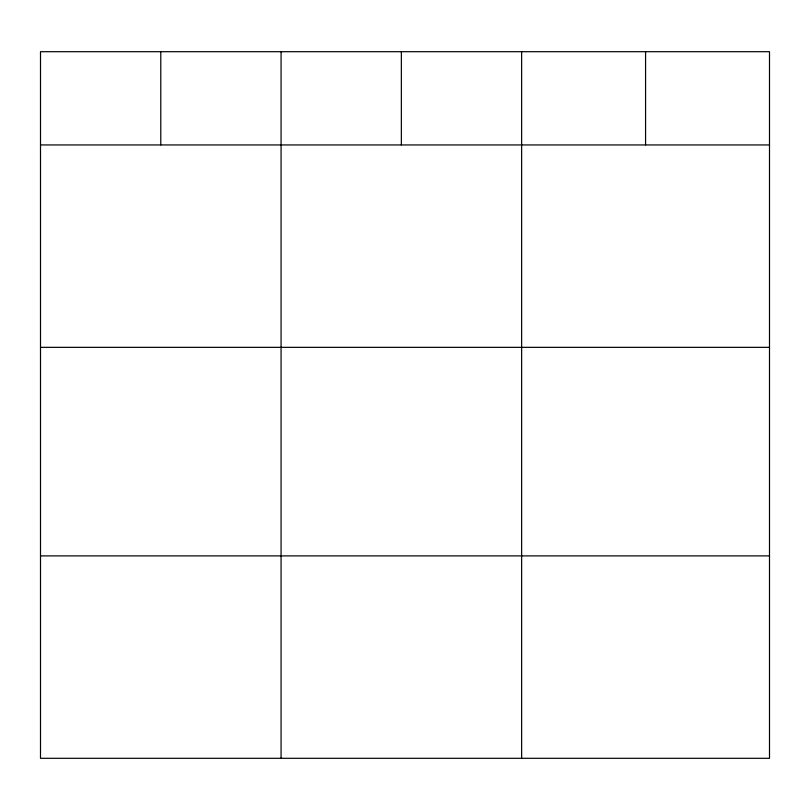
<?xml version="1.0" encoding="UTF-8"?>
<svg xmlns="http://www.w3.org/2000/svg" width="810" height="810" viewBox="0 0 810 810"><rect width="100%" height="100%" fill="white"/><g stroke="black" fill="none" stroke-linecap="round" stroke-linejoin="round"><path stroke-width="1.21" d="M769.5 144.939L769.5 758.302L40.5 758.302L40.5 51.698L769.5 51.698L769.5 144.939L40.5 144.939M40.5 347.348L769.5 347.348M40.5 555.893L769.5 555.893M645.57 51.698L645.57 144.939M521.64 51.698L521.64 758.302M401.355 51.698L401.355 144.939M281.07 51.698L281.07 758.302M160.785 51.698L160.785 144.939"/></g></svg>
